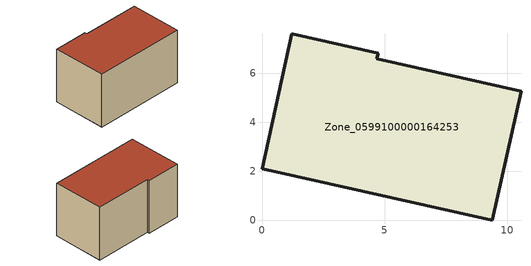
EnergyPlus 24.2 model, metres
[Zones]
Zone_0599100000164253
 floor ground (C_G): 0,2.09 1.21,7.6 4.74,6.82 4.69,6.58 10.57,5.27 9.4,0 z0
 wall outside (C_F): 9.4,0 10.57,5.27 4.69,6.58 4.74,6.82 1.21,7.6 0,2.09 9.4,0 z0:5.71
 roof outside (C_R): 1.21,7.6 0,2.09 9.4,0 10.57,5.27 4.69,6.58 4.74,6.82 z5.71
[BUILDING]
Pand.0599100000164253: North Axis=0; Terrain=City; Loads Convergence Tolerance Value=0.04; Temperature Convergence Tolerance Value=0.4; Solar Distribution=FullExterior; Maximum Number of Warmup Days=25; Minimum Number of Warmup Days=1
[Site:Location]
Rotterdam.The.Hague.AP_ZH_NLD Design_Conditions: Latitude=51.96; Longitude=4.45; Time Zone=1; Elevation=-4.5
[SITE:GROUNDTEMPERATURE:BUILDINGSURFACE]
18, 18, 18, 18, 18, 18, 18, 18, 18, 18, 18, 18
[MATERIAL] Thermal Absorptance=0.9; Solar Absorptance=0.7; Visible Absorptance=0.7
Name | Roughness | Thickness | Conductivity | Density | Specific Heat
G.TI.1975-1991 | MediumSmooth | 0.15 | 0.288461 | 540 | 1210
F.TI.1975-1991 | Rough | 0.3 | 0.230769 | 1920 | 840
R.TI.1975-1991 | MediumRough | 0.2 | 0.153846 | 1500 | 1000
[CONSTRUCTION]
C_G: G.TI.1975-1991
C_F: F.TI.1975-1991
C_R: R.TI.1975-1991
[ZONE]
Zone_0599100000164253: Type=1; Multiplier=1; Ceiling Height=Autocalculate; Volume=Autocalculate; Floor Area=autocalculate; Part of Total Floor Area=Yes
[ZONEINFILTRATION:DESIGNFLOWRATE]
Infil_Zone_0599100000164253: Zone or ZoneList or Space or SpaceList=Zone_0599100000164253; Schedule=AlwaysOn; Design Flow Rate Calculation Method=Flow/Area; Flow Rate per Floor Area=0.003; Constant Term Coefficient=1; Temperature Term Coefficient=0; Velocity Term Coefficient=0; Velocity Squared Term Coefficient=0
[HVACTEMPLATE:ZONE:IDEALLOADSAIRSYSTEM]
Zone_0599100000164253: Maximum Heating Supply Air Temperature=50; Minimum Cooling Supply Air Temperature=13; Maximum Heating Supply Air Humidity Ratio=0.0156; Minimum Cooling Supply Air Humidity Ratio=0.0077; Heating Limit=NoLimit; Cooling Limit=NoLimit; Dehumidification Control Type=ConstantSensibleHeatRatio; Cooling Sensible Heat Ratio=0.7; Dehumidification Setpoint=60; Humidification Control Type=None; Humidification Setpoint=30; Outdoor Air Method=None; Outdoor Air Flow Rate per Person=0.00944; Outdoor Air Flow Rate per Zone Floor Area=0; Outdoor Air Flow Rate per Zone=0; Demand Controlled Ventilation Type=None; Outdoor Air Economizer Type=NoEconomizer; Heat Recovery Type=None; Sensible Heat Recovery Effectiveness=0.7; Latent Heat Recovery Effectiveness=0.65
[ZONECONTROL:THERMOSTAT]
ThermostatControl_Zone_0599100000164253: Zone or ZoneList=Zone_0599100000164253; Control Type Schedule=DualSetpointControlType; Control 1=Thermostat_Zone_0599100000164253; Temperature Difference Between Cutout And Setpoint=0
[THERMOSTATSETPOINT:DUALSETPOINT]
Thermostat_Zone_0599100000164253: Heating Setpoint Temperature Schedule=HeatingSetpoint_Zone_0599100000164253; Cooling Setpoint Temperature Schedule=CoolingSetpoint_Zone_0599100000164253
[SCHEDULE:COMPACT]
HeatingSetpoint_Zone_0599100000164253: Through: 12/31, For: AllDays, Until: 24:00, 21
CoolingSetpoint_Zone_0599100000164253: Through: 12/31, For: AllDays, Until: 24:00, 24
DualSetpointControlType: Through: 12/31, For: AllDays, Until: 24:00, 4
AlwaysOn: Through: 12/31, For: AllDays, Until: 24:00, 1
